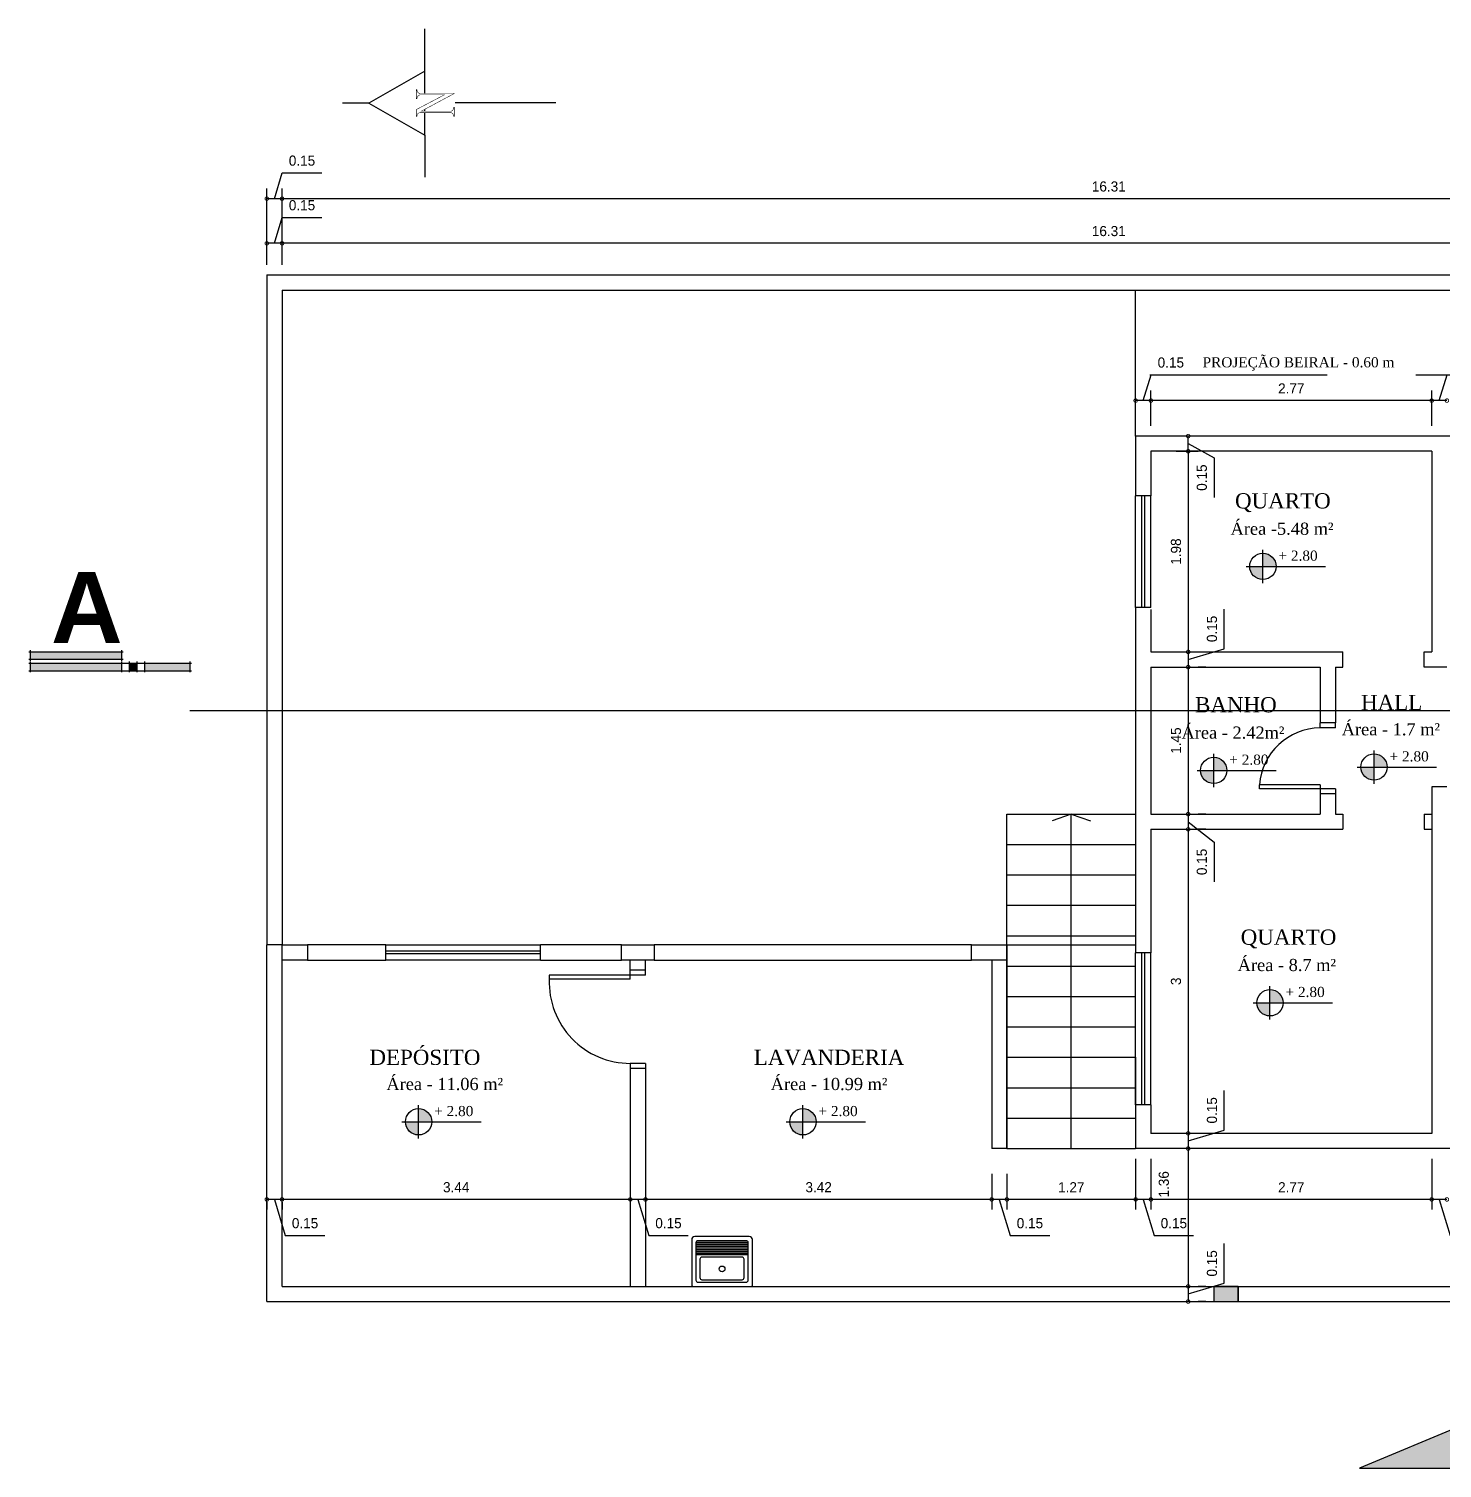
# Model space of a CAD drawing. Extents: x 130 to 509, y 87 to 225.
# Drawn here: x 282.43 to 296.37, y 122.31 to 136.52 of the extents above; entities that cross this region are included whole.
import ezdxf

# ---------------------------------------------------------------- set-up
doc = ezdxf.new("R2010")
doc.units = 0
doc.header["$LTSCALE"] = 7
doc.linetypes.add('ACAD_ISO05W100', pattern=[37.5, 24, -3, 0.5, -3, 0.5, -3, 0.5, -3])
doc.linetypes.add('HIDDEN', pattern=[0.375, 0.25, -0.125])
doc.layers.get('0').update_dxf_attribs({"linetype": 'CONTINUOUS'})
doc.layers.get('DEFPOINTS').update_dxf_attribs({"linetype": 'CONTINUOUS'})
for name, color, linetype in [('01', 7, 'CONTINUOUS'), ('02', 2, 'CONTINUOUS'), ('03', 3, 'CONTINUOUS'), ('04', 4, 'CONTINUOUS'), ('05', 5, 'CONTINUOUS'), ('06', 6, 'CONTINUOUS'), ('20', 2, 'CONTINUOUS'), ('20T', 2, 'HIDDEN'), ('40', 4, 'CONTINUOUS'), ('60', 1, 'CONTINUOUS'), ('CORTE', 5, 'ACAD_ISO05W100'), ('COTAS', 7, 'CONTINUOUS'), ('CT', 8, 'CONTINUOUS'), ('TEXTO', 3, 'CONTINUOUS')]:
    doc.layers.add(name, color=color, linetype=linetype)
doc.styles.add('SANSSERIFBOLD', font='sasb____.pfb')
doc.styles.add('TIMES', font='times.ttf')
doc.dimstyles.get("Standard").update_dxf_attribs({"dimtxt": 0.18, "dimasz": 0.18, "dimexe": 0.18, "dimexo": 0.0625, "dimgap": 0.09, "dimtad": 0, "dimtih": 1, "dimtoh": 1, "dimdec": 4, "dimzin": 0, "dimdsep": 46, "dimtxsty": 'Standard', "dimcen": 0.09, "dimadec": 0, "dimazin": 0, "dimtfac": 1, "dimtdec": 4, "dimtofl": 0, "dimtmove": 0, "dimatfit": 3, "dimfxl": 1, "dimtolj": 1, "dimtzin": 0, "dimarcsym": 0})

# ---------------------------------------------------------------- blocks, each defined once
blk = doc.blocks.new('LOUÇA-29')
for p, q in [((-0.258, -0.325), (0.258, -0.325)), ((0.258, -0.331), (-0.258, -0.331)), ((-0.258, -0.345), (0.258, -0.345)), ((0.258, -0.351), (-0.258, -0.351)), ((-0.258, -0.365), (0.258, -0.365)), ((0.258, -0.372), (-0.258, -0.372)), ((-0.258, -0.386), (0.258, -0.386)), ((0.258, -0.392), (-0.258, -0.392)), ((-0.258, -0.406), (0.258, -0.406)), ((0.258, -0.412), (-0.258, -0.412)), ((-0.258, -0.426), (0.258, -0.426)), ((-0.251, -0.447), (0.251, -0.447))]:
    blk.add_line(p, q)
for points in [[(-0.269, -0.492), (0.269, -0.492, 0.414214), (0.299, -0.461), (0.299, -0.01, 0.414214), (0.289, 0), (-0.289, 0, 0.414214), (-0.299, -0.01), (-0.299, -0.461, 0.414214)], [(-0.198, -0.289), (0.198, -0.289, 0.414214), (0.218, -0.269), (0.218, -0.086, 0.414214), (0.198, -0.066), (-0.198, -0.066, 0.414214), (-0.218, -0.086), (-0.218, -0.269, 0.414214)]]:
    blk.add_lwpolyline(points, format="xyb", close=True)
for points in [[(0.258, -0.281), (0.258, -0.061, 0.414214), (0.238, -0.041), (-0.238, -0.041, 0.414214), (-0.258, -0.061), (-0.258, -0.281)], [(-0.258, -0.282), (-0.258, -0.301, 0.414214), (-0.248, -0.311), (-0.236, -0.311), (0.234, -0.311), (0.248, -0.311, 0.414214), (0.258, -0.301), (0.258, -0.282)], [(-0.258, -0.309), (-0.258, -0.431, 0.414214), (-0.238, -0.451), (0.238, -0.451, 0.414214), (0.258, -0.431), (0.258, -0.309, 0.414214)]]:
    blk.add_lwpolyline(points, format="xyb")
blk.add_lwpolyline([(0.258, -0.432), (-0.258, -0.432)])
blk.add_circle((0, -0.172), 0.0284)
blk = doc.blocks.new('_DOTSMALL')
at = {"color": 0, "linetype": 'ByBlock', "const_width": 0.5}
blk.add_lwpolyline([(-0.0625, 0, 1), (0.0625, 0, 1)], format="xyb", close=True, dxfattribs=at)
blk = doc.blocks.new('*D102')
at = {"layer": 'COTAS', "color": 0}
for p, q in [((296.268, 125.368), (296.268, 124.866)), ((296.418, 124.966), (296.268, 124.966)), ((296.343, 124.966), (296.45, 124.611)), ((296.45, 124.611), (296.84, 124.611))]:
    blk.add_line(p, q, dxfattribs=at)
at = {"layer": 'DEFPOINTS', "color": 0}
for p in [(296.268, 125.618), (296.418, 125.618), (296.268, 124.966)]:
    blk.add_point(p, dxfattribs=at)
at = {"layer": 'COTAS', "color": 0, "xscale": 0.07, "yscale": 0.07, "zscale": 0.07, "rotation": 180}
blk.add_blockref('_DOTSMALL', (296.268, 124.966), dxfattribs=at)
at = {"layer": 'COTAS', "color": 0, "xscale": 0.07, "yscale": 0.07, "zscale": 0.07}
blk.add_blockref('_DOTSMALL', (296.418, 124.966), dxfattribs=at)
at = {"layer": 'COTAS', "color": 2, "insert": (296.645, 124.731), "char_height": 0.1, "attachment_point": 5}
blk.add_mtext('\\A1;0.15', dxfattribs=at)
blk = doc.blocks.new('*D103')
at = {"layer": 'COTAS', "color": 0}
for p, q in [((293.498, 125.368), (293.498, 124.866)), ((296.268, 124.966), (293.498, 124.966))]:
    blk.add_line(p, q, dxfattribs=at)
at = {"layer": 'DEFPOINTS', "color": 0}
for p in [(293.498, 125.618), (296.268, 125.618), (293.498, 124.966)]:
    blk.add_point(p, dxfattribs=at)
at = {"layer": 'COTAS', "color": 0, "xscale": 0.07, "yscale": 0.07, "zscale": 0.07, "rotation": 180}
blk.add_blockref('_DOTSMALL', (293.498, 124.966), dxfattribs=at)
at = {"layer": 'COTAS', "color": 0, "xscale": 0.07, "yscale": 0.07, "zscale": 0.07}
blk.add_blockref('_DOTSMALL', (296.268, 124.966), dxfattribs=at)
at = {"layer": 'COTAS', "color": 2, "insert": (294.883, 125.086), "char_height": 0.1, "attachment_point": 5}
blk.add_mtext('\\A1;2.77', dxfattribs=at)
blk = doc.blocks.new('*D104')
at = {"layer": 'COTAS', "color": 0}
for p, q in [((293.348, 125.368), (293.348, 124.866)), ((293.498, 124.966), (293.348, 124.966)), ((293.423, 124.966), (293.53, 124.611)), ((293.53, 124.611), (293.92, 124.611))]:
    blk.add_line(p, q, dxfattribs=at)
at = {"layer": 'DEFPOINTS', "color": 0}
for p in [(293.348, 125.618), (293.498, 125.618), (293.348, 124.966)]:
    blk.add_point(p, dxfattribs=at)
at = {"layer": 'COTAS', "color": 0, "xscale": 0.07, "yscale": 0.07, "zscale": 0.07, "rotation": 180}
blk.add_blockref('_DOTSMALL', (293.348, 124.966), dxfattribs=at)
at = {"layer": 'COTAS', "color": 0, "xscale": 0.07, "yscale": 0.07, "zscale": 0.07}
blk.add_blockref('_DOTSMALL', (293.498, 124.966), dxfattribs=at)
at = {"layer": 'COTAS', "color": 2, "insert": (293.725, 124.731), "char_height": 0.1, "attachment_point": 5}
blk.add_mtext('\\A1;0.15', dxfattribs=at)
blk = doc.blocks.new('*D105')
at = {"layer": 'COTAS', "color": 0}
for p, q in [((292.078, 125.218), (292.078, 124.866)), ((293.348, 124.966), (292.078, 124.966))]:
    blk.add_line(p, q, dxfattribs=at)
at = {"layer": 'DEFPOINTS', "color": 0}
for p in [(293.348, 125.618), (292.078, 125.468), (292.078, 124.966)]:
    blk.add_point(p, dxfattribs=at)
at = {"layer": 'COTAS', "color": 0, "xscale": 0.07, "yscale": 0.07, "zscale": 0.07, "rotation": 180}
blk.add_blockref('_DOTSMALL', (292.078, 124.966), dxfattribs=at)
at = {"layer": 'COTAS', "color": 0, "xscale": 0.07, "yscale": 0.07, "zscale": 0.07}
blk.add_blockref('_DOTSMALL', (293.348, 124.966), dxfattribs=at)
at = {"layer": 'COTAS', "color": 2, "insert": (292.713, 125.086), "char_height": 0.1, "attachment_point": 5}
blk.add_mtext('\\A1;1.27', dxfattribs=at)
blk = doc.blocks.new('*D106')
at = {"layer": 'COTAS', "color": 0}
for p, q in [((291.928, 125.218), (291.928, 124.866)), ((292.078, 124.966), (291.928, 124.966)), ((292.003, 124.966), (292.11, 124.611)), ((292.11, 124.611), (292.5, 124.611))]:
    blk.add_line(p, q, dxfattribs=at)
at = {"layer": 'DEFPOINTS', "color": 0}
for p in [(291.928, 125.468), (292.078, 125.468), (291.928, 124.966)]:
    blk.add_point(p, dxfattribs=at)
at = {"layer": 'COTAS', "color": 0, "xscale": 0.07, "yscale": 0.07, "zscale": 0.07, "rotation": 180}
blk.add_blockref('_DOTSMALL', (291.928, 124.966), dxfattribs=at)
at = {"layer": 'COTAS', "color": 0, "xscale": 0.07, "yscale": 0.07, "zscale": 0.07}
blk.add_blockref('_DOTSMALL', (292.078, 124.966), dxfattribs=at)
at = {"layer": 'COTAS', "color": 2, "insert": (292.305, 124.731), "char_height": 0.1, "attachment_point": 5}
blk.add_mtext('\\A1;0.15', dxfattribs=at)
blk = doc.blocks.new('*D107')
at = {"layer": 'COTAS', "color": 0}
for p, q in [((291.928, 124.966), (288.513, 124.966)), ((288.513, 124.94), (288.513, 124.866))]:
    blk.add_line(p, q, dxfattribs=at)
at = {"layer": 'DEFPOINTS', "color": 0}
for p in [(291.928, 125.468), (288.513, 125.19), (288.513, 124.966)]:
    blk.add_point(p, dxfattribs=at)
at = {"layer": 'COTAS', "color": 0, "xscale": 0.07, "yscale": 0.07, "zscale": 0.07, "rotation": 180}
blk.add_blockref('_DOTSMALL', (288.513, 124.966), dxfattribs=at)
at = {"layer": 'COTAS', "color": 0, "xscale": 0.07, "yscale": 0.07, "zscale": 0.07}
blk.add_blockref('_DOTSMALL', (291.928, 124.966), dxfattribs=at)
at = {"layer": 'COTAS', "color": 2, "insert": (290.221, 125.086), "char_height": 0.1, "attachment_point": 5}
blk.add_mtext('\\A1;3.42', dxfattribs=at)
blk = doc.blocks.new('*D108')
at = {"layer": 'COTAS', "color": 0}
for p, q in [((288.513, 124.966), (288.363, 124.966)), ((288.363, 124.94), (288.363, 124.866)), ((288.438, 124.966), (288.545, 124.611)), ((288.545, 124.611), (288.935, 124.611))]:
    blk.add_line(p, q, dxfattribs=at)
at = {"layer": 'DEFPOINTS', "color": 0}
for p in [(288.363, 125.19), (288.513, 125.19), (288.363, 124.966)]:
    blk.add_point(p, dxfattribs=at)
at = {"layer": 'COTAS', "color": 0, "xscale": 0.07, "yscale": 0.07, "zscale": 0.07, "rotation": 180}
blk.add_blockref('_DOTSMALL', (288.363, 124.966), dxfattribs=at)
at = {"layer": 'COTAS', "color": 0, "xscale": 0.07, "yscale": 0.07, "zscale": 0.07}
blk.add_blockref('_DOTSMALL', (288.513, 124.966), dxfattribs=at)
at = {"layer": 'COTAS', "color": 2, "insert": (288.74, 124.731), "char_height": 0.1, "attachment_point": 5}
blk.add_mtext('\\A1;0.15', dxfattribs=at)
blk = doc.blocks.new('*D109')
at = {"layer": 'COTAS', "color": 0}
for p, q in [((288.363, 124.966), (284.928, 124.966)), ((284.928, 124.94), (284.928, 124.866))]:
    blk.add_line(p, q, dxfattribs=at)
at = {"layer": 'DEFPOINTS', "color": 0}
for p in [(284.928, 125.19), (288.363, 125.19), (284.928, 124.966)]:
    blk.add_point(p, dxfattribs=at)
at = {"layer": 'COTAS', "color": 0, "xscale": 0.07, "yscale": 0.07, "zscale": 0.07, "rotation": 180}
blk.add_blockref('_DOTSMALL', (284.928, 124.966), dxfattribs=at)
at = {"layer": 'COTAS', "color": 0, "xscale": 0.07, "yscale": 0.07, "zscale": 0.07}
blk.add_blockref('_DOTSMALL', (288.363, 124.966), dxfattribs=at)
at = {"layer": 'COTAS', "color": 2, "insert": (286.646, 125.086), "char_height": 0.1, "attachment_point": 5}
blk.add_mtext('\\A1;3.44', dxfattribs=at)
blk = doc.blocks.new('*D110')
at = {"layer": 'COTAS', "color": 0}
for p, q in [((284.928, 124.966), (284.778, 124.966)), ((284.778, 124.94), (284.778, 124.866)), ((284.853, 124.966), (284.96, 124.611)), ((284.96, 124.611), (285.35, 124.611))]:
    blk.add_line(p, q, dxfattribs=at)
at = {"layer": 'DEFPOINTS', "color": 0}
for p in [(284.778, 125.19), (284.928, 125.19), (284.778, 124.966)]:
    blk.add_point(p, dxfattribs=at)
at = {"layer": 'COTAS', "color": 0, "xscale": 0.07, "yscale": 0.07, "zscale": 0.07, "rotation": 180}
blk.add_blockref('_DOTSMALL', (284.778, 124.966), dxfattribs=at)
at = {"layer": 'COTAS', "color": 0, "xscale": 0.07, "yscale": 0.07, "zscale": 0.07}
blk.add_blockref('_DOTSMALL', (284.928, 124.966), dxfattribs=at)
at = {"layer": 'COTAS', "color": 2, "insert": (285.155, 124.731), "char_height": 0.1, "attachment_point": 5}
blk.add_mtext('\\A1;0.15', dxfattribs=at)
blk = doc.blocks.new('*D124')
at = {"color": 0, "linetype": 'ByBlock'}
for p, q in [((293.748, 143.974), (293.966, 143.974)), ((293.866, 143.974), (293.866, 141.994)), ((293.748, 141.994), (293.966, 141.994))]:
    blk.add_line(p, q, dxfattribs=at)
at = {"layer": 'DEFPOINTS', "color": 0, "linetype": 'ByBlock'}
for p in [(293.498, 143.974), (293.498, 141.994), (293.866, 141.994)]:
    blk.add_point(p, dxfattribs=at)
at = {"color": 0, "linetype": 'ByBlock', "xscale": 0.07, "yscale": 0.07, "zscale": 0.07}
for p, rotation in [((293.866, 143.974), 90), ((293.866, 141.994), 270)]:
    blk.add_blockref('_DOTSMALL', p, dxfattribs=dict(at, rotation=rotation))
at = {"color": 2, "linetype": 'ByBlock', "insert": (293.746, 142.984), "char_height": 0.1, "attachment_point": 5, "rotation": 90}
blk.add_mtext('\\A1;1.98', dxfattribs=at)
blk = doc.blocks.new('*D125')
at = {"layer": 'COTAS', "color": 0}
for p, q in [((294.221, 130.4), (294.221, 130.79)), ((293.866, 130.293), (294.221, 130.4)), ((293.866, 130.368), (293.866, 130.218)), ((294.041, 130.218), (293.966, 130.218))]:
    blk.add_line(p, q, dxfattribs=at)
at = {"layer": 'DEFPOINTS', "color": 0}
for p in [(293.498, 130.368), (293.791, 130.218), (293.866, 130.218)]:
    blk.add_point(p, dxfattribs=at)
at = {"layer": 'COTAS', "color": 0, "xscale": 0.07, "yscale": 0.07, "zscale": 0.07}
for p, rotation in [((293.866, 130.368), 90), ((293.866, 130.218), 270)]:
    blk.add_blockref('_DOTSMALL', p, dxfattribs=dict(at, rotation=rotation))
at = {"layer": 'COTAS', "color": 2, "insert": (294.101, 130.595), "char_height": 0.1, "attachment_point": 5, "rotation": 90}
blk.add_mtext('\\A1;0.15', dxfattribs=at)
blk = doc.blocks.new('*D126')
at = {"layer": 'COTAS', "color": 0}
for p, q in [((293.866, 130.218), (293.866, 128.768)), ((294.041, 128.768), (293.966, 128.768))]:
    blk.add_line(p, q, dxfattribs=at)
at = {"layer": 'DEFPOINTS', "color": 0}
for p in [(293.791, 130.218), (293.791, 128.768), (293.866, 128.768)]:
    blk.add_point(p, dxfattribs=at)
at = {"layer": 'COTAS', "color": 0, "xscale": 0.07, "yscale": 0.07, "zscale": 0.07}
for p, rotation in [((293.866, 130.218), 90), ((293.866, 128.768), 270)]:
    blk.add_blockref('_DOTSMALL', p, dxfattribs=dict(at, rotation=rotation))
at = {"layer": 'COTAS', "color": 2, "insert": (293.746, 129.493), "char_height": 0.1, "attachment_point": 5, "rotation": 90}
blk.add_mtext('\\A1;1.45', dxfattribs=at)
blk = doc.blocks.new('*D127')
at = {"layer": 'COTAS', "color": 0}
for p, q in [((293.866, 128.768), (293.866, 128.618)), ((293.866, 128.693), (294.121, 128.491)), ((294.041, 128.618), (293.966, 128.618)), ((294.121, 128.491), (294.121, 128.101))]:
    blk.add_line(p, q, dxfattribs=at)
at = {"layer": 'DEFPOINTS', "color": 0}
for p in [(293.791, 128.768), (293.791, 128.618), (293.866, 128.618)]:
    blk.add_point(p, dxfattribs=at)
at = {"layer": 'COTAS', "color": 0, "xscale": 0.07, "yscale": 0.07, "zscale": 0.07}
for p, rotation in [((293.866, 128.768), 90), ((293.866, 128.618), 270)]:
    blk.add_blockref('_DOTSMALL', p, dxfattribs=dict(at, rotation=rotation))
at = {"layer": 'COTAS', "color": 2, "insert": (294.001, 128.296), "char_height": 0.1, "attachment_point": 5, "rotation": 90}
blk.add_mtext('\\A1;0.15', dxfattribs=at)
blk = doc.blocks.new('*D128')
at = {"layer": 'COTAS', "color": 0}
for p, q in [((293.866, 128.618), (293.866, 125.618)), ((294.041, 125.618), (293.966, 125.618))]:
    blk.add_line(p, q, dxfattribs=at)
at = {"layer": 'DEFPOINTS', "color": 0}
for p in [(293.791, 128.618), (293.791, 125.618), (293.866, 125.618)]:
    blk.add_point(p, dxfattribs=at)
at = {"layer": 'COTAS', "color": 0, "xscale": 0.07, "yscale": 0.07, "zscale": 0.07}
for p, rotation in [((293.866, 128.618), 90), ((293.866, 125.618), 270)]:
    blk.add_blockref('_DOTSMALL', p, dxfattribs=dict(at, rotation=rotation))
at = {"layer": 'COTAS', "color": 2, "insert": (293.746, 127.118), "char_height": 0.1, "attachment_point": 5, "rotation": 90}
blk.add_mtext('\\A1;3', dxfattribs=at)
blk = doc.blocks.new('*D129')
at = {"layer": 'COTAS', "color": 0}
for p, q in [((294.221, 125.65), (294.221, 126.04)), ((293.866, 125.543), (294.221, 125.65)), ((293.866, 125.618), (293.866, 125.468)), ((294.041, 125.468), (293.966, 125.468))]:
    blk.add_line(p, q, dxfattribs=at)
at = {"layer": 'DEFPOINTS', "color": 0}
for p in [(293.791, 125.618), (293.791, 125.468), (293.866, 125.468)]:
    blk.add_point(p, dxfattribs=at)
at = {"layer": 'COTAS', "color": 0, "xscale": 0.07, "yscale": 0.07, "zscale": 0.07}
for p, rotation in [((293.866, 125.618), 90), ((293.866, 125.468), 270)]:
    blk.add_blockref('_DOTSMALL', p, dxfattribs=dict(at, rotation=rotation))
at = {"layer": 'COTAS', "color": 2, "insert": (294.101, 125.845), "char_height": 0.1, "attachment_point": 5, "rotation": 90}
blk.add_mtext('\\A1;0.15', dxfattribs=at)
blk = doc.blocks.new('*D130')
at = {"layer": 'COTAS', "color": 0}
for p, q in [((293.866, 125.468), (293.866, 124.108)), ((294.041, 124.108), (293.966, 124.108))]:
    blk.add_line(p, q, dxfattribs=at)
at = {"layer": 'DEFPOINTS', "color": 0}
for p in [(293.791, 125.468), (293.791, 124.108), (293.866, 124.108)]:
    blk.add_point(p, dxfattribs=at)
at = {"layer": 'COTAS', "color": 0, "xscale": 0.07, "yscale": 0.07, "zscale": 0.07}
for p, rotation in [((293.866, 125.468), 90), ((293.866, 124.108), 270)]:
    blk.add_blockref('_DOTSMALL', p, dxfattribs=dict(at, rotation=rotation))
at = {"layer": 'COTAS', "color": 2, "insert": (293.626, 125.115), "char_height": 0.1, "attachment_point": 5, "rotation": 90}
blk.add_mtext('\\A1;1.36', dxfattribs=at)
blk = doc.blocks.new('*D131')
at = {"layer": 'COTAS', "color": 0}
for p, q in [((294.221, 124.14), (294.221, 124.53)), ((293.866, 124.033), (294.221, 124.14)), ((293.866, 124.108), (293.866, 123.958)), ((294.041, 123.958), (293.966, 123.958))]:
    blk.add_line(p, q, dxfattribs=at)
at = {"layer": 'DEFPOINTS', "color": 0}
for p in [(293.791, 124.108), (293.791, 123.958), (293.866, 123.958)]:
    blk.add_point(p, dxfattribs=at)
at = {"layer": 'COTAS', "color": 0, "xscale": 0.07, "yscale": 0.07, "zscale": 0.07}
for p, rotation in [((293.866, 124.108), 90), ((293.866, 123.958), 270)]:
    blk.add_blockref('_DOTSMALL', p, dxfattribs=dict(at, rotation=rotation))
at = {"layer": 'COTAS', "color": 2, "insert": (294.101, 124.335), "char_height": 0.1, "attachment_point": 5, "rotation": 90}
blk.add_mtext('\\A1;0.15', dxfattribs=at)
blk = doc.blocks.new('*D132')
at = {"layer": 'COTAS', "color": 0}
for p, q in [((293.866, 132.348), (293.866, 132.498)), ((293.866, 132.423), (294.121, 132.283)), ((294.105, 132.498), (293.966, 132.498)), ((294.121, 132.283), (294.121, 131.893))]:
    blk.add_line(p, q, dxfattribs=at)
at = {"layer": 'DEFPOINTS', "color": 0}
for p in [(293.855, 132.498), (293.866, 132.498), (293.498, 132.348)]:
    blk.add_point(p, dxfattribs=at)
at = {"layer": 'COTAS', "color": 0, "xscale": 0.07, "yscale": 0.07, "zscale": 0.07}
for p, rotation in [((293.866, 132.498), 90), ((293.866, 132.348), 270)]:
    blk.add_blockref('_DOTSMALL', p, dxfattribs=dict(at, rotation=rotation))
at = {"layer": 'COTAS', "color": 2, "insert": (294.001, 132.088), "char_height": 0.1, "attachment_point": 5, "rotation": 90}
blk.add_mtext('\\A1;0.15', dxfattribs=at)
blk = doc.blocks.new('*D184')
at = {"layer": 'COTAS', "color": 0}
for p, q in [((284.928, 134.188), (284.928, 134.5)), ((301.237, 134.4), (284.928, 134.4))]:
    blk.add_line(p, q, dxfattribs=at)
at = {"layer": 'DEFPOINTS', "color": 0}
for p in [(284.928, 134.4), (284.928, 133.938), (301.237, 133.938)]:
    blk.add_point(p, dxfattribs=at)
at = {"layer": 'COTAS', "color": 0, "xscale": 0.07, "yscale": 0.07, "zscale": 0.07, "rotation": 180}
blk.add_blockref('_DOTSMALL', (284.928, 134.4), dxfattribs=at)
at = {"layer": 'COTAS', "color": 0, "xscale": 0.07, "yscale": 0.07, "zscale": 0.07}
blk.add_blockref('_DOTSMALL', (301.237, 134.4), dxfattribs=at)
at = {"layer": 'COTAS', "color": 2, "insert": (293.083, 134.52), "char_height": 0.1, "attachment_point": 5}
blk.add_mtext('\\A1;16.31', dxfattribs=at)
blk = doc.blocks.new('*D185')
at = {"layer": 'COTAS', "color": 0}
for p, q in [((284.853, 134.4), (284.93, 134.655)), ((284.93, 134.655), (285.32, 134.655)), ((284.778, 134.338), (284.778, 134.5)), ((284.928, 134.4), (284.778, 134.4))]:
    blk.add_line(p, q, dxfattribs=at)
at = {"layer": 'DEFPOINTS', "color": 0}
for p in [(284.778, 134.4), (284.778, 134.088), (284.928, 133.938)]:
    blk.add_point(p, dxfattribs=at)
at = {"layer": 'COTAS', "color": 0, "xscale": 0.07, "yscale": 0.07, "zscale": 0.07, "rotation": 180}
blk.add_blockref('_DOTSMALL', (284.778, 134.4), dxfattribs=at)
at = {"layer": 'COTAS', "color": 0, "xscale": 0.07, "yscale": 0.07, "zscale": 0.07}
blk.add_blockref('_DOTSMALL', (284.928, 134.4), dxfattribs=at)
at = {"layer": 'COTAS', "color": 2, "insert": (285.125, 134.775), "char_height": 0.1, "attachment_point": 5}
blk.add_mtext('\\A1;0.15', dxfattribs=at)
blk = doc.blocks.new('*D186')
at = {"layer": 'COTAS', "color": 0}
for p, q in [((296.343, 132.848), (296.42, 133.103)), ((296.42, 133.103), (296.81, 133.103)), ((296.268, 132.598), (296.268, 132.948)), ((296.418, 132.848), (296.268, 132.848))]:
    blk.add_line(p, q, dxfattribs=at)
at = {"layer": 'DEFPOINTS', "color": 0}
for p in [(296.268, 132.848), (296.268, 132.348), (296.418, 132.348)]:
    blk.add_point(p, dxfattribs=at)
at = {"layer": 'COTAS', "color": 0, "xscale": 0.07, "yscale": 0.07, "zscale": 0.07, "rotation": 180}
blk.add_blockref('_DOTSMALL', (296.268, 132.848), dxfattribs=at)
at = {"layer": 'COTAS', "color": 0, "xscale": 0.07, "yscale": 0.07, "zscale": 0.07}
blk.add_blockref('_DOTSMALL', (296.418, 132.848), dxfattribs=at)
at = {"layer": 'COTAS', "color": 2, "insert": (296.615, 133.223), "char_height": 0.1, "attachment_point": 5}
blk.add_mtext('\\A1;0.15', dxfattribs=at)
blk = doc.blocks.new('*D187')
at = {"layer": 'COTAS', "color": 0}
for p, q in [((293.498, 132.598), (293.498, 132.948)), ((296.268, 132.848), (293.498, 132.848))]:
    blk.add_line(p, q, dxfattribs=at)
at = {"layer": 'DEFPOINTS', "color": 0}
for p in [(293.498, 132.848), (293.498, 132.348), (296.268, 132.348)]:
    blk.add_point(p, dxfattribs=at)
at = {"layer": 'COTAS', "color": 0, "xscale": 0.07, "yscale": 0.07, "zscale": 0.07, "rotation": 180}
blk.add_blockref('_DOTSMALL', (293.498, 132.848), dxfattribs=at)
at = {"layer": 'COTAS', "color": 0, "xscale": 0.07, "yscale": 0.07, "zscale": 0.07}
blk.add_blockref('_DOTSMALL', (296.268, 132.848), dxfattribs=at)
at = {"layer": 'COTAS', "color": 2, "insert": (294.883, 132.968), "char_height": 0.1, "attachment_point": 5}
blk.add_mtext('\\A1;2.77', dxfattribs=at)
blk = doc.blocks.new('*D188')
at = {"layer": 'COTAS', "color": 0}
for p, q in [((293.423, 132.848), (293.5, 133.103)), ((293.5, 133.103), (293.89, 133.103)), ((293.348, 132.748), (293.348, 132.948)), ((293.498, 132.848), (293.348, 132.848))]:
    blk.add_line(p, q, dxfattribs=at)
at = {"layer": 'DEFPOINTS', "color": 0}
for p in [(293.348, 132.848), (293.348, 132.498), (293.498, 132.348)]:
    blk.add_point(p, dxfattribs=at)
at = {"layer": 'COTAS', "color": 0, "xscale": 0.07, "yscale": 0.07, "zscale": 0.07, "rotation": 180}
blk.add_blockref('_DOTSMALL', (293.348, 132.848), dxfattribs=at)
at = {"layer": 'COTAS', "color": 0, "xscale": 0.07, "yscale": 0.07, "zscale": 0.07}
blk.add_blockref('_DOTSMALL', (293.498, 132.848), dxfattribs=at)
at = {"layer": 'COTAS', "color": 2, "insert": (293.695, 133.223), "char_height": 0.1, "attachment_point": 5}
blk.add_mtext('\\A1;0.15', dxfattribs=at)
blk = doc.blocks.new('*D203')
at = {"layer": 'COTAS', "color": 0}
for p, q in [((284.928, 134.188), (284.928, 134.94)), ((301.237, 134.84), (284.928, 134.84))]:
    blk.add_line(p, q, dxfattribs=at)
at = {"layer": 'DEFPOINTS', "color": 0}
for p in [(284.928, 134.84), (284.928, 133.938), (301.237, 133.938)]:
    blk.add_point(p, dxfattribs=at)
at = {"layer": 'COTAS', "color": 0, "xscale": 0.07, "yscale": 0.07, "zscale": 0.07, "rotation": 180}
blk.add_blockref('_DOTSMALL', (284.928, 134.84), dxfattribs=at)
at = {"layer": 'COTAS', "color": 0, "xscale": 0.07, "yscale": 0.07, "zscale": 0.07}
blk.add_blockref('_DOTSMALL', (301.237, 134.84), dxfattribs=at)
at = {"layer": 'COTAS', "color": 2, "insert": (293.083, 134.96), "char_height": 0.1, "attachment_point": 5}
blk.add_mtext('\\A1;16.31', dxfattribs=at)
blk = doc.blocks.new('*D204')
at = {"layer": 'COTAS', "color": 0}
for p, q in [((284.853, 134.84), (284.93, 135.095)), ((284.93, 135.095), (285.32, 135.095)), ((284.778, 134.188), (284.778, 134.94)), ((284.928, 134.84), (284.778, 134.84))]:
    blk.add_line(p, q, dxfattribs=at)
at = {"layer": 'DEFPOINTS', "color": 0}
for p in [(284.778, 134.84), (284.778, 133.938), (284.928, 133.938)]:
    blk.add_point(p, dxfattribs=at)
at = {"layer": 'COTAS', "color": 0, "xscale": 0.07, "yscale": 0.07, "zscale": 0.07, "rotation": 180}
blk.add_blockref('_DOTSMALL', (284.778, 134.84), dxfattribs=at)
at = {"layer": 'COTAS', "color": 0, "xscale": 0.07, "yscale": 0.07, "zscale": 0.07}
blk.add_blockref('_DOTSMALL', (284.928, 134.84), dxfattribs=at)
at = {"layer": 'COTAS', "color": 2, "insert": (285.125, 135.215), "char_height": 0.1, "attachment_point": 5}
blk.add_mtext('\\A1;0.15', dxfattribs=at)
blk = doc.blocks.new('NORTE8')
for p, q in [((0, 6.18), (0, 14.52)), ((6, 0), (25.9, 0)), ((-11.03, -0.13), (-16.21, -0.13)), ((0, -6.43), (0, -14.77))]:
    blk.add_line(p, q)
for points in [[(0, 1.76), (0, 2.46), (0, 6.18), (-11.03, -0.13), (0, -6.43), (0, -2.84), (0, -2.03)], [(0, -1.74), (0, -1.37)]]:
    blk.add_lwpolyline(points)
at = {"const_width": 0.1}
blk.add_lwpolyline([(5.84, -2.75), (5.73, -2.75, 0.359517), (5.21, -2.03), (-0.97, -2.03, 0.41745), (-1.5, -2.74), (-1.65, -2.75), (-1.65, -1.41), (3.89, 1.5), (-0.77, 1.5, 0.41042), (-1.53, 0.75), (-1.64, 0.75), (-1.64, 2.51), (-1.53, 2.51, 0.430408), (-0.87, 1.77), (5.84, 1.76), (-0.56, -1.67), (-0.69, -1.74), (5.17, -1.74, 0.390193), (5.73, -0.98), (5.84, -0.98)], format="xyb", close=True, dxfattribs=at)
blk = doc.blocks.new('CT')
at = {"layer": 'CT'}
for p, q in [((-2.14, 0.25), (-0.9, 0.25)), ((-2.12, 0.27), (-2.12, 0.13)), ((-0.92, 0.27), (-0.92, 0.13)), ((-2.14, 0.15), (-0.9, 0.15)), ((-2.14, 0.1), (0, 0.1)), ((-2.14, 0), (0, 0)), ((-2.12, 0.12), (-2.12, -0.02)), ((-0.92, 0.12), (-0.92, -0.02)), ((-0.82, 0.12), (-0.82, -0.02)), ((-0.72, 0.12), (-0.72, -0.02)), ((-0.62, 0.12), (-0.62, -0.02)), ((-0.02, 0.12), (-0.02, -0.02))]:
    blk.add_line(p, q, dxfattribs=at)
for points in [[(-2.12, 0.15), (-0.92, 0.15), (-2.12, 0.25), (-0.92, 0.25)], [(-2.12, 0), (-0.92, 0), (-2.12, 0.1), (-0.92, 0.1)], [(-0.82, 0), (-0.72, 0), (-0.82, 0.1), (-0.72, 0.1)], [(-0.62, 0), (-0.02, 0), (-0.62, 0.1), (-0.02, 0.1)]]:
    blk.add_solid(points, dxfattribs=at)

msp = doc.modelspace()

# ---------------------------------------------------------------- hatches: boundary and pattern name
at = {"layer": '01'}
h = msp.add_hatch(color=256, dxfattribs=at)
h.paths.add_polyline_path([(294.603, 131.341), (294.603, 131.212), (294.732, 131.212, 0.414214)])
h.paths.add_polyline_path([(294.603, 131.212), (294.473, 131.212, 0.414214), (294.603, 131.082)])
h = msp.add_hatch(color=256, dxfattribs=at)
h.paths.add_polyline_path([(294.118, 129.329), (294.118, 129.199), (294.248, 129.199, 0.414214)])
h.paths.add_polyline_path([(294.118, 129.199), (293.989, 129.199, 0.414214), (294.118, 129.069)])
h = msp.add_hatch(color=256, dxfattribs=at)
h.paths.add_polyline_path([(295.699, 129.361), (295.699, 129.232), (295.828, 129.232, 0.414214)])
h.paths.add_polyline_path([(295.699, 129.232), (295.569, 129.232, 0.414214), (295.699, 129.102)])
h = msp.add_hatch(color=256, dxfattribs=at)
h.paths.add_polyline_path([(294.673, 127.036), (294.673, 126.906), (294.802, 126.906, 0.414214)])
h.paths.add_polyline_path([(294.673, 126.906), (294.543, 126.906, 0.414214), (294.673, 126.777)])
h = msp.add_hatch(color=256, dxfattribs=at)
h.paths.add_polyline_path([(286.275, 125.862), (286.275, 125.732), (286.404, 125.732, 0.414214)])
h.paths.add_polyline_path([(286.275, 125.732), (286.145, 125.732, 0.414214), (286.275, 125.602)])
h = msp.add_hatch(color=256, dxfattribs=at)
h.paths.add_polyline_path([(290.066, 125.862), (290.066, 125.732), (290.196, 125.732, 0.414214)])
h.paths.add_polyline_path([(290.066, 125.732), (289.937, 125.732, 0.414214), (290.066, 125.602)])
at = {"layer": '04'}
msp.add_hatch(color=256, dxfattribs=at).paths.add_polyline_path([(294.358, 124.108), (294.118, 124.108), (294.118, 123.958), (294.358, 123.958)])
at = {"layer": '05'}
msp.add_hatch(color=256, dxfattribs=at).paths.add_polyline_path([(295.556, 122.314), (296.566, 122.314), (296.566, 122.734)])

# ---------------------------------------------------------------- linework, layer by layer
at = {"layer": '02'}
msp.add_line((293.348, 132.498), (293.348, 133.938), dxfattribs=at)
at = {"layer": '02', "linetype": 'HIDDEN'}
for p, q in [((300.488, 133.098), (293.348, 133.098)), ((292.078, 127.478), (293.348, 127.478))]:
    msp.add_line(p, q, dxfattribs=at)
at = {"layer": '03'}
for p, q in [((293.408, 130.808), (293.408, 131.908)), ((293.438, 130.808), (293.438, 131.908)), ((295.168, 129.618), (295.168, 129.668)), ((295.318, 129.618), (295.168, 129.618)), ((295.318, 129.618), (295.318, 129.668)), ((294.568, 129.018), (294.568, 129.058)), ((294.568, 129.018), (294.568, 129.058)), ((293.408, 125.898), (293.408, 127.398)), ((293.438, 125.898), (293.438, 127.398))]:
    msp.add_line(p, q, dxfattribs=at)
at = {"layer": '04'}
for p, q in [((284.778, 134.088), (301.237, 134.088)), ((284.778, 134.088), (284.778, 127.478)), ((284.928, 133.938), (301.237, 133.938)), ((284.928, 133.938), (284.928, 127.478)), ((294.358, 124.108), (294.358, 123.958))]:
    msp.add_line(p, q, dxfattribs=at)
msp.add_lwpolyline([(294.358, 124.108), (294.118, 124.108), (294.118, 123.958), (294.358, 123.958)], close=True, dxfattribs=at)
at = {"layer": '05'}
msp.add_lwpolyline([(297.576, 122.314), (296.566, 122.734), (295.556, 122.314), (297.576, 122.314)], dxfattribs=at)
at = {"layer": '06'}
for p, q in [((293.348, 132.498), (293.348, 131.908)), ((297.067, 132.498), (293.348, 132.498)), ((293.498, 132.348), (293.498, 131.908)), ((296.268, 132.348), (293.498, 132.348)), ((296.268, 132.348), (296.268, 130.368)), ((293.498, 131.908), (293.348, 131.908)), ((293.498, 130.808), (293.348, 130.808)), ((293.348, 130.808), (293.348, 127.398)), ((293.498, 130.788), (293.498, 130.368)), ((293.498, 130.368), (295.318, 130.368)), ((295.318, 130.368), (295.393, 130.368)), ((295.393, 130.218), (295.393, 130.368)), ((295.393, 130.218), (295.393, 130.368)), ((296.193, 130.218), (296.193, 130.368)), ((296.193, 130.218), (296.193, 130.368)), ((296.193, 130.368), (296.268, 130.368)), ((293.498, 130.218), (295.168, 130.218)), ((293.498, 130.218), (293.498, 128.768)), ((293.498, 130.218), (293.498, 128.768)), ((295.168, 130.218), (295.168, 129.668)), ((295.168, 130.218), (295.168, 129.668)), ((295.168, 130.218), (295.168, 129.668)), ((295.318, 130.218), (295.318, 129.668)), ((295.318, 130.218), (295.318, 129.668)), ((295.318, 130.218), (295.393, 130.218)), ((296.418, 130.218), (296.193, 130.218)), ((295.318, 129.668), (295.168, 129.668)), ((295.318, 129.668), (295.168, 129.668)), ((295.168, 129.018), (295.168, 128.768)), ((295.168, 129.018), (295.168, 128.768)), ((295.318, 128.968), (295.168, 128.968)), ((295.168, 128.968), (295.168, 128.768)), ((295.318, 128.968), (295.318, 128.768)), ((296.418, 129.038), (296.268, 129.038)), ((296.268, 129.038), (296.268, 125.618)), ((293.498, 128.768), (295.168, 128.768)), ((295.318, 128.768), (295.393, 128.768)), ((295.393, 128.768), (295.393, 128.618)), ((295.393, 128.768), (295.393, 128.618)), ((296.193, 128.768), (296.268, 128.768)), ((296.193, 128.768), (296.193, 128.618)), ((296.193, 128.768), (296.193, 128.618)), ((293.498, 128.618), (295.393, 128.618)), ((293.498, 128.618), (293.498, 127.398)), ((296.193, 128.618), (296.268, 128.618)), ((284.778, 123.958), (284.778, 127.478)), ((284.928, 127.478), (284.778, 127.478)), ((284.928, 124.108), (284.928, 127.478)), ((285.953, 127.478), (285.178, 127.478)), ((285.953, 127.328), (285.953, 127.478)), ((288.278, 127.478), (287.478, 127.478)), ((287.478, 127.328), (287.478, 127.478)), ((287.478, 127.328), (287.478, 127.478)), ((291.728, 127.478), (288.598, 127.478)), ((293.498, 127.398), (293.348, 127.398)), ((285.178, 127.328), (285.953, 127.328)), ((287.478, 127.328), (288.278, 127.328)), ((288.363, 127.228), (288.363, 127.328)), ((288.513, 127.228), (288.513, 127.328)), ((288.598, 127.328), (291.728, 127.328)), ((288.513, 127.228), (288.363, 127.228)), ((293.348, 126.368), (293.348, 125.468)), ((288.363, 126.258), (288.363, 124.108)), ((288.513, 126.258), (288.363, 126.258)), ((288.513, 126.258), (288.513, 124.108)), ((293.498, 125.898), (293.348, 125.898)), ((293.498, 125.898), (293.348, 125.898)), ((293.348, 125.898), (293.348, 125.468)), ((293.498, 125.898), (293.498, 125.618)), ((296.268, 125.618), (293.498, 125.618)), ((297.123, 125.468), (293.348, 125.468)), ((284.928, 124.108), (307.858, 124.108)), ((284.778, 123.958), (307.858, 123.958))]:
    msp.add_line(p, q, dxfattribs=at)
at = {"layer": '20'}
for p, q in [((293.348, 130.808), (293.348, 131.908)), ((293.498, 130.808), (293.498, 131.908)), ((294.603, 131.047), (294.603, 131.376)), ((294.438, 131.212), (295.219, 131.212)), ((295.699, 129.067), (295.699, 129.397)), ((294.118, 129.034), (294.118, 129.364)), ((293.954, 129.199), (294.734, 129.199)), ((295.534, 129.232), (296.315, 129.232)), ((295.168, 129.058), (295.168, 128.968)), ((295.318, 128.968), (295.168, 128.968)), ((295.318, 128.968), (295.168, 128.968)), ((295.318, 128.968), (295.168, 128.968)), ((295.318, 129.018), (295.318, 128.968)), ((292.078, 127.268), (292.078, 128.768)), ((292.078, 128.768), (293.348, 128.768)), ((292.078, 128.768), (293.348, 128.768)), ((292.078, 128.468), (293.348, 128.468)), ((292.078, 128.168), (293.348, 128.168)), ((292.078, 127.868), (293.348, 127.868)), ((292.078, 127.568), (293.348, 127.568)), ((285.953, 127.478), (287.478, 127.478)), ((293.348, 125.898), (293.348, 127.398)), ((293.498, 125.898), (293.498, 127.398)), ((287.478, 127.328), (285.953, 127.328)), ((288.513, 127.248), (288.513, 127.298)), ((292.078, 125.468), (292.078, 127.328)), ((292.078, 125.583), (292.078, 127.283)), ((292.078, 127.268), (293.348, 127.268)), ((293.348, 125.898), (293.348, 127.348)), ((294.673, 126.742), (294.673, 127.071)), ((292.078, 126.968), (293.348, 126.968)), ((294.508, 126.906), (295.289, 126.906)), ((292.078, 126.668), (293.348, 126.668)), ((292.078, 126.368), (293.348, 126.368)), ((292.078, 126.068), (293.348, 126.068)), ((286.275, 125.567), (286.275, 125.897)), ((290.066, 125.567), (290.066, 125.897)), ((286.11, 125.732), (286.891, 125.732)), ((289.901, 125.732), (290.682, 125.732)), ((292.078, 125.768), (293.348, 125.768)), ((292.078, 125.468), (293.348, 125.468))]:
    msp.add_line(p, q, dxfattribs=at)
for centre in [(294.603, 131.212), (294.118, 129.199), (295.699, 129.232), (294.673, 126.906), (286.275, 125.732), (290.066, 125.732)]:
    msp.add_circle(centre, 0.13, dxfattribs=at)
at = {"layer": '20T'}
for centre, radius, start, end in [((295.175, 129.009), 0.609, 90.641, 175.4092), ((288.364, 127.109), 0.801, 177.9136, 269.9776)]:
    msp.add_arc(centre, radius, start, end, dxfattribs=at)
at = {"layer": '40'}
for p, q in [((295.168, 129.618), (295.168, 129.668)), ((295.318, 129.618), (295.168, 129.618)), ((295.318, 129.618), (295.318, 129.668)), ((295.168, 129.058), (294.568, 129.058)), ((295.168, 129.058), (294.568, 129.058)), ((295.318, 129.018), (294.568, 129.018)), ((295.318, 129.018), (294.568, 129.018)), ((295.168, 129.058), (295.168, 128.968)), ((295.318, 129.018), (295.318, 128.968)), ((285.953, 127.418), (287.478, 127.418)), ((287.478, 127.388), (285.953, 127.388)), ((291.928, 127.328), (291.928, 125.468)), ((292.078, 127.328), (292.078, 125.468)), ((288.513, 127.178), (287.563, 127.178)), ((287.563, 127.178), (287.563, 127.138)), ((288.363, 127.138), (287.563, 127.138)), ((288.363, 127.138), (288.363, 127.228)), ((288.513, 127.178), (288.513, 127.228)), ((288.363, 126.308), (288.363, 126.258)), ((288.513, 126.308), (288.363, 126.308)), ((288.513, 126.308), (288.513, 126.258)), ((292.078, 125.468), (291.928, 125.468))]:
    msp.add_line(p, q, dxfattribs=at)
at = {"layer": '60'}
for p, q in [((284.928, 127.478), (285.178, 127.478)), ((285.178, 127.478), (285.178, 127.328)), ((288.278, 127.328), (288.278, 127.478)), ((288.278, 127.478), (288.598, 127.478)), ((288.278, 127.478), (288.598, 127.478)), ((288.598, 127.478), (288.598, 127.328)), ((291.728, 127.478), (292.078, 127.478)), ((291.728, 127.328), (291.728, 127.478)), ((292.078, 127.478), (292.078, 127.328)), ((285.178, 127.328), (284.928, 127.328)), ((288.598, 127.328), (288.278, 127.328)), ((292.078, 127.328), (291.728, 127.328))]:
    msp.add_line(p, q, dxfattribs=at)
at = {"layer": 'CORTE'}
msp.add_line((284.02, 129.791), (311.74, 129.791), dxfattribs=at)
at = {"layer": 'COTAS'}
for p, q in [((292.713, 128.768), (292.526, 128.7)), ((292.713, 125.468), (292.713, 128.768)), ((292.713, 128.768), (292.901, 128.7))]:
    msp.add_line(p, q, dxfattribs=at)

# ---------------------------------------------------------------- block references
at = {"layer": '01', "xscale": 0.05, "yscale": 0.05, "zscale": 0.05}
msp.add_blockref('NORTE8', (286.335, 135.79), dxfattribs=at)
at = {"layer": 'CORTE', "xscale": 0.75, "yscale": 0.75, "zscale": 0.75}
msp.add_blockref('CT', (284.035, 130.183), dxfattribs=at)
at = {"layer": 'COTAS', "rotation": 180}
msp.add_blockref('LOUÇA-29', (289.268, 124.108), dxfattribs=at)

# ---------------------------------------------------------------- texts
at = {"layer": 'CORTE', "color": 4, "style": 'SANSSERIFBOLD'}
msp.add_text('A', height=0.7, dxfattribs=at).set_placement((282.649, 130.456))
at = {"layer": 'TEXTO', "style": 'TIMES'}
for s, height, p in [('PROJEÇÃO BEIRAL - 0.60 m', 0.1, (294.008, 133.176)), ('QUARTO', 0.15, (294.328, 131.784)), ('Área -5.48 m²', 0.12, (294.284, 131.524)), ('+ 2.80', 0.1, (294.756, 131.268)), ('BANHO', 0.15, (293.934, 129.772)), ('HALL', 0.15, (295.571, 129.794)), ('Área - 1.7 m²', 0.12, (295.38, 129.545)), ('Área - 2.42m²', 0.12, (293.8, 129.512)), ('+ 2.80', 0.1, (295.852, 129.288)), ('+ 2.80', 0.1, (294.271, 129.255)), ('QUARTO', 0.15, (294.384, 127.479)), ('Área - 8.7 m²', 0.12, (294.354, 127.219)), ('+ 2.80', 0.1, (294.826, 126.963)), ('DEPÓSITO', 0.15, (285.79, 126.293)), ('LAVANDERIA', 0.15, (289.581, 126.293)), ('Área - 11.06 m²', 0.12, (285.957, 126.045)), ('Área - 10.99 m²', 0.12, (289.748, 126.045)), ('+ 2.80', 0.1, (286.428, 125.788)), ('+ 2.80', 0.1, (290.219, 125.788))]:
    msp.add_text(s, height=height, dxfattribs=at).set_placement(p)

# ---------------------------------------------------------------- dimensions: what is measured, and where the dimension line sits
at = {"layer": 'COTAS'}
for base, p1, p2, picture, middle in [((284.778, 134.84), (284.928, 133.938), (284.778, 133.938), '*D204', (285, 135.215)), ((284.928, 134.84), (301.237, 133.938), (284.928, 133.938), '*D203', (293.083, 134.96)), ((284.778, 134.4), (284.928, 133.938), (284.778, 134.088), '*D185', (285, 134.775)), ((284.928, 134.4), (301.237, 133.938), (284.928, 133.938), '*D184', (293.083, 134.52)), ((293.348, 132.848), (293.498, 132.348), (293.348, 132.498), '*D188', (293.57, 133.223)), ((296.268, 132.848), (296.418, 132.348), (296.268, 132.348), '*D186', (296.49, 133.223)), ((293.498, 132.848), (296.268, 132.348), (293.498, 132.348), '*D187', (294.883, 132.968)), ((292.078, 124.966), (293.348, 125.618), (292.078, 125.468), '*D105', (292.713, 125.086)), ((293.348, 124.966), (293.498, 125.618), (293.348, 125.618), '*D104', (293.6, 124.731)), ((293.498, 124.966), (296.268, 125.618), (293.498, 125.618), '*D103', (294.883, 125.086)), ((296.268, 124.966), (296.418, 125.618), (296.268, 125.618), '*D102', (296.52, 124.731)), ((288.513496429, 124.966446098), (291.928496429, 125.46821584), (288.513496429, 125.189582486), '*D107', (290.220996429, 125.086446098)), ((291.928, 124.966), (292.078, 125.468), (291.928, 125.468), '*D106', (292.18, 124.731)), ((284.778, 124.966), (284.928, 125.19), (284.778, 125.19), '*D110', (285.03, 124.731)), ((284.928496429, 124.966446098), (288.363496429, 125.189582486), (284.928496429, 125.189582486), '*D109', (286.645996429, 125.086446098)), ((288.363, 124.966), (288.513, 125.19), (288.363, 125.19), '*D108', (288.615, 124.731))]:
    dim = msp.add_linear_dim(base=base, p1=p1, p2=p2, dimstyle='Standard', override={"dimtxt": 0.1, "dimasz": 0.07, "dimexe": 0.1, "dimexo": 0.25, "dimgap": 0.07, "dimtad": 1, "dimtih": 0, "dimtoh": 0, "dimdec": 2, "dimzin": 8, "dimblk1": 'DOTSMALL', "dimblk2": 'DOTSMALL', "dimsah": 1, "dimcen": -0.1, "dimse1": 1, "dimclrt": 2, "dimtdec": 2, "dimtofl": 1, "dimtmove": 1}, dxfattribs=at)
    dim.commit()
    dim.dimension.update_dxf_attribs({"geometry": picture, "text_midpoint": middle})
for base, p1, p2, picture, middle in [((293.866, 132.498), (293.498, 132.348), (293.855, 132.498), '*D132', (294.121, 132.213)), ((293.866, 128.618), (293.791, 128.768), (293.791, 128.618), '*D127', (294.121, 128.421)), ((293.866, 124.108), (293.791, 125.468), (293.791, 124.108), '*D130', (293.746, 125.115))]:
    dim = msp.add_linear_dim(base=base, p1=p1, p2=p2, angle=90, dimstyle='Standard', override={"dimtxt": 0.1, "dimasz": 0.07, "dimexe": 0.1, "dimexo": 0.25, "dimgap": 0.07, "dimtad": 1, "dimtih": 0, "dimtoh": 0, "dimdec": 2, "dimzin": 8, "dimblk1": 'DOTSMALL', "dimblk2": 'DOTSMALL', "dimsah": 1, "dimcen": -0.1, "dimse1": 1, "dimclrt": 2, "dimtdec": 2, "dimtofl": 1, "dimtmove": 1}, dxfattribs=at)
    dim.commit()
    dim.dimension.update_dxf_attribs({"geometry": picture, "text_midpoint": middle, "dimtype": 160})
dim = msp.add_linear_dim(base=(293.866, 130.368), p1=(293.498, 132.348), p2=(293.498, 130.368), angle=90, dimstyle='Standard', override={"dimtxt": 0.1, "dimasz": 0.07, "dimexe": 0.1, "dimexo": 0.25, "dimgap": 0.07, "dimtad": 1, "dimtih": 0, "dimtoh": 0, "dimdec": 2, "dimzin": 8, "dimblk1": 'DOTSMALL', "dimblk2": 'DOTSMALL', "dimsah": 1, "dimcen": -0.1, "dimclrt": 2, "dimtdec": 2, "dimtofl": 1}, dxfattribs=at)
dim.commit()
dim.dimension.update_dxf_attribs({"geometry": '*D124', "text_midpoint": (293.746, 131.358), "insert": (0, -11.626)})
for base, p1, p2, picture, middle in [((293.866, 130.218), (293.498, 130.368), (293.791, 130.218), '*D125', (294.101, 130.47)), ((293.866, 128.768), (293.791, 130.218), (293.791, 128.768), '*D126', (293.746, 129.493)), ((293.866, 125.618), (293.791, 128.618), (293.791, 125.618), '*D128', (293.746, 127.118)), ((293.866, 125.468), (293.791, 125.618), (293.791, 125.468), '*D129', (294.101, 125.72)), ((293.866, 123.958), (293.791, 124.108), (293.791, 123.958), '*D131', (294.101, 124.21))]:
    dim = msp.add_linear_dim(base=base, p1=p1, p2=p2, angle=90, dimstyle='Standard', override={"dimtxt": 0.1, "dimasz": 0.07, "dimexe": 0.1, "dimexo": 0.25, "dimgap": 0.07, "dimtad": 1, "dimtih": 0, "dimtoh": 0, "dimdec": 2, "dimzin": 8, "dimblk1": 'DOTSMALL', "dimblk2": 'DOTSMALL', "dimsah": 1, "dimcen": -0.1, "dimse1": 1, "dimclrt": 2, "dimtdec": 2, "dimtofl": 1, "dimtmove": 1}, dxfattribs=at)
    dim.commit()
    dim.dimension.update_dxf_attribs({"geometry": picture, "text_midpoint": middle})

doc.saveas('drawing.dxf')
